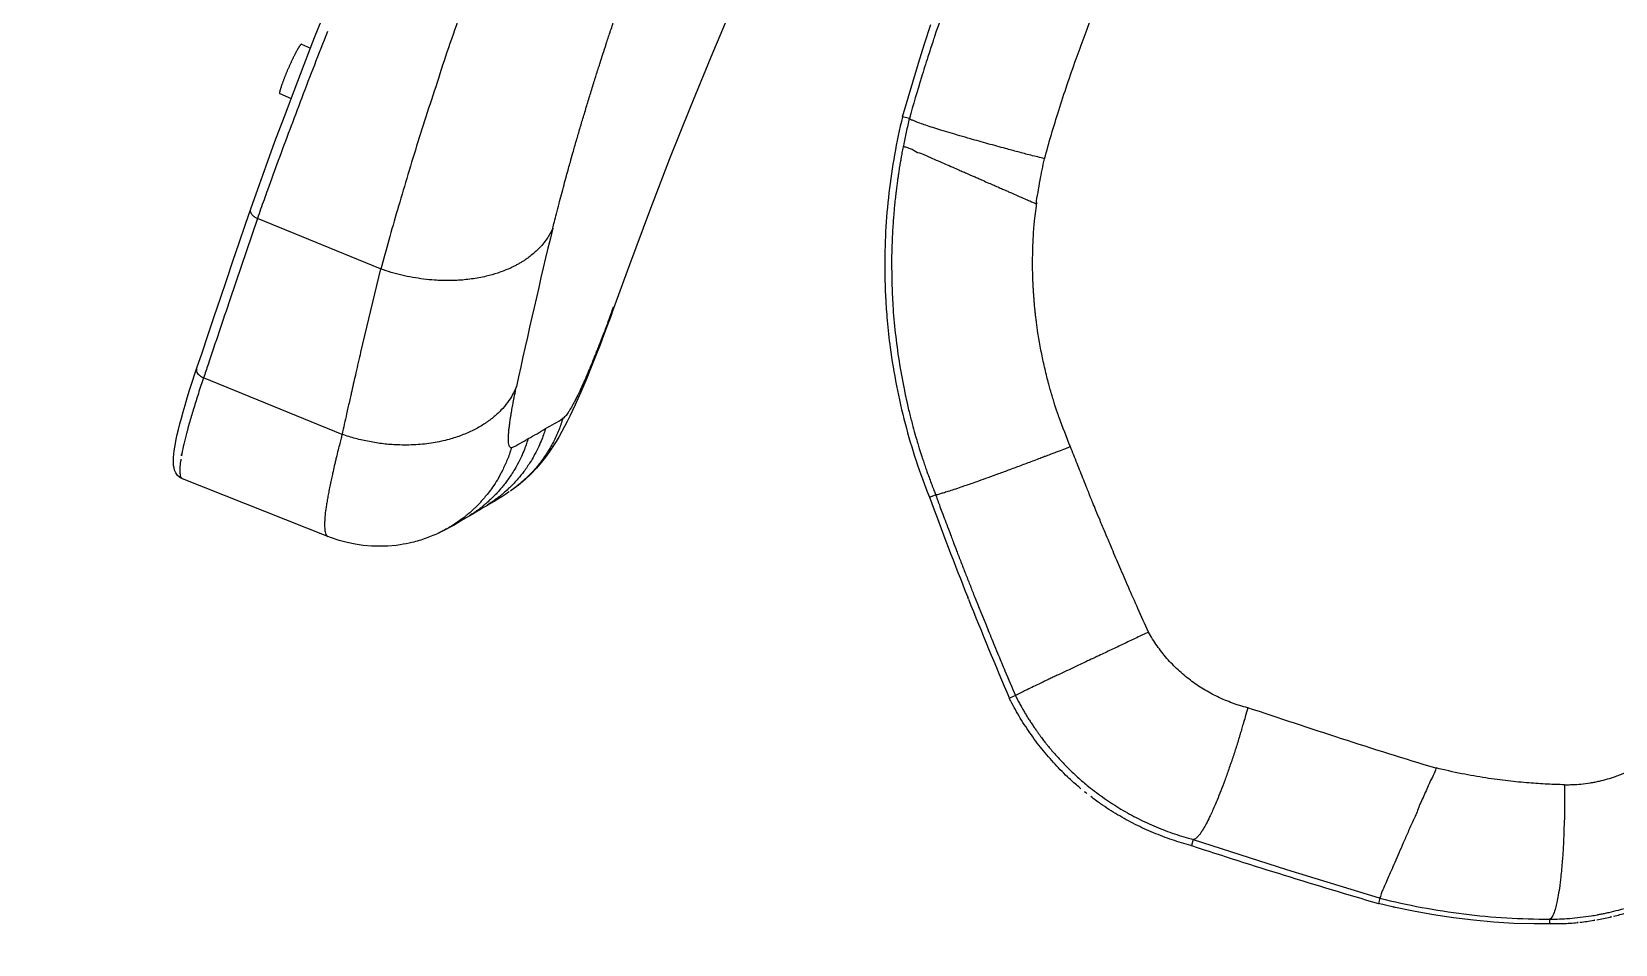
# Model space of a CAD drawing. Header units: millimetres. Extents: x 1145859089 to 1147511753, y -1047484727 to -1047247487.
# Drawn here: x 1146005448.1 to 1146005677.1, y -1047431486.8 to -1047431354.8 of the extents above; entities that cross this region are included whole.
import ezdxf
from ezdxf.xclip import XClip

# ---------------------------------------------------------------- set-up
doc = ezdxf.new("R2010")
doc.units = ezdxf.units.MM
doc.header["$LTSCALE"] = 100
doc.header["$MEASUREMENT"] = 0
doc.header["$XCLIPFRAME"] = 2
doc.layers.get('0').update_dxf_attribs({"linetype": 'CONTINUOUS'})
doc.layers.add('XREF', color=135, linetype='CONTINUOUS')
doc.layers.add('단지배치도$0$W240910', color=135, linetype='CONTINUOUS')

# ---------------------------------------------------------------- blocks, each defined once
blk = doc.blocks.new('단지배치도$0$zw$9902')
at = {"layer": '단지배치도$0$W240910', "linetype": 'ByBlock', "ltscale": 20}
for p, q in [((67348.19, -59986.35), (67349.75, -59982.4)), ((67408.46, -59982.1), (67405.46, -59989.18)), ((67436.37, -59987.25), (67437.3, -59984.47)), ((67346.28, -59987.31), (67347.59, -59987.89)), ((67346.68, -59990.23), (67348.19, -59986.35)), ((67435.48, -59990.04), (67436.37, -59987.25)), ((67405.46, -59989.18), (67402.47, -59996.44)), ((67345.22, -59994.03), (67346.68, -59990.23)), ((67433.19, -59997.79), (67435.48, -59990.04)), ((67343.15, -59994.45), (67344.79, -59995.17)), ((67343.81, -59997.74), (67345.22, -59994.03)), ((67402.47, -59996.44), (67399.51, -60003.87)), ((67342.46, -60001.36), (67343.81, -59997.74)), ((67434.18, -59998.05), (67433.19, -59997.79)), ((67341.18, -60004.88), (67342.46, -60001.36)), ((67339.96, -60008.29), (67341.18, -60004.88)), ((67399.51, -60003.87), (67396.59, -60011.46)), ((67338.96, -60011.12), (67339.96, -60008.29)), ((67339.93, -60012.53), (67335.98, -60024.14)), ((67338.2, -60013.33), (67338.96, -60011.12)), ((67339.93, -60012.53), (67339.88, -60012.51)), ((67357.72, -60019.81), (67339.93, -60012.53)), ((67396.59, -60011.46), (67393.7, -60019.22)), ((67337.29, -60016.02), (67338.2, -60013.33)), ((67336.38, -60018.7), (67337.29, -60016.02)), ((67335.48, -60021.36), (67336.38, -60018.7)), ((67393.7, -60019.22), (67391.27, -60025.94)), ((67334.58, -60024.02), (67335.48, -60021.36)), ((67357.72, -60019.81), (67354.84, -60031.85)), ((67357.72, -60019.81), (67357.77, -60019.83)), ((67333.68, -60026.67), (67334.58, -60024.02)), ((67391.27, -60025.94), (67391.04, -60026.56)), ((67332.8, -60029.31), (67333.68, -60026.67)), ((67390.5, -60028.03), (67389.97, -60029.44)), ((67391.04, -60026.56), (67390.5, -60028.03)), ((67331.91, -60031.93), (67332.8, -60029.31)), ((67389.45, -60030.8), (67388.95, -60032.09)), ((67389.97, -60029.44), (67389.45, -60030.8)), ((67331.17, -60034.13), (67331.91, -60031.93)), ((67388.46, -60033.32), (67387.99, -60034.49)), ((67388.95, -60032.09), (67388.46, -60033.32)), ((67330.49, -60036.2), (67330.89, -60034.97)), ((67330.89, -60034.97), (67331.18, -60034.13)), ((67332.13, -60035.57), (67332.08, -60035.55)), ((67352.16, -60043.75), (67332.13, -60035.57)), ((67387.54, -60035.6), (67387.09, -60036.65)), ((67387.99, -60034.49), (67387.54, -60035.6)), ((67329.78, -60038.46), (67330.12, -60037.36)), ((67330.12, -60037.36), (67330.49, -60036.2)), ((67386.67, -60037.64), (67386.26, -60038.58)), ((67387.09, -60036.65), (67386.67, -60037.64)), ((67329.18, -60040.47), (67329.47, -60039.5)), ((67329.47, -60039.5), (67329.78, -60038.46)), ((67385.85, -60039.47), (67385.46, -60040.31)), ((67386.26, -60038.58), (67385.85, -60039.47)), ((67328.51, -60043.02), (67328.71, -60042.23)), ((67328.71, -60042.23), (67328.93, -60041.38)), ((67328.93, -60041.38), (67329.18, -60040.47)), ((67384.7, -60041.88), (67384.32, -60042.61)), ((67385.08, -60041.11), (67384.7, -60041.88)), ((67385.46, -60040.31), (67385.08, -60041.11)), ((67328.06, -60045.05), (67328.19, -60044.42)), ((67328.19, -60044.42), (67328.33, -60043.75)), ((67328.33, -60043.75), (67328.51, -60043.02)), ((67383.1, -60044.77), (67382.64, -60045.49)), ((67383.53, -60044.05), (67383.1, -60044.77)), ((67383.93, -60043.33), (67383.53, -60044.05)), ((67384.32, -60042.61), (67383.93, -60043.33)), ((67327.77, -60047.48), (67327.78, -60047.08)), ((67327.78, -60047.08), (67327.82, -60046.63)), ((67327.82, -60046.63), (67327.88, -60046.15)), ((67327.88, -60046.15), (67327.96, -60045.62)), ((67327.96, -60045.62), (67328.06, -60045.05)), ((67381.58, -60047.02), (67380.95, -60047.81)), ((67382.14, -60046.24), (67381.58, -60047.02)), ((67382.64, -60045.49), (67382.14, -60046.24)), ((67327.77, -60047.87), (67327.77, -60047.48)), ((67327.8, -60048.24), (67327.77, -60047.87)), ((67327.86, -60048.59), (67327.8, -60048.24)), ((67327.95, -60048.94), (67327.86, -60048.59)), ((67328.12, -60049.32), (67327.95, -60048.94)), ((67328.37, -60049.68), (67328.12, -60049.32)), ((67380.26, -60048.62), (67379.49, -60049.44)), ((67380.95, -60047.81), (67380.26, -60048.62)), ((67328.7, -60049.98), (67328.37, -60049.68)), ((67329.07, -60050.19), (67328.7, -60049.98)), ((67350.1, -60058.52), (67329.09, -60050.2)), ((67377.67, -60051.07), (67376.6, -60051.87)), ((67378.62, -60050.26), (67377.67, -60051.07)), ((67379.49, -60049.44), (67378.62, -60050.26)), ((67373.61, -60053.77), (67373.08, -60054.08)), ((67373.59, -60053.7), (67373.18, -60053.97)), ((67374.16, -60053.45), (67373.61, -60053.77)), ((67374.7, -60053.11), (67374.16, -60053.45)), ((67375.25, -60052.76), (67374.7, -60053.11)), ((67375.81, -60052.4), (67375.25, -60052.76)), ((67376.23, -60052.12), (67375.81, -60052.4)), ((67437.07, -60052.82), (67437.97, -60052.47)), ((67369.44, -60056.22), (67368.89, -60056.54)), ((67370, -60055.87), (67369.44, -60056.22)), ((67370.42, -60055.64), (67370, -60055.87)), ((67370.96, -60055.34), (67370.42, -60055.64)), ((67370.97, -60055.25), (67370.56, -60055.52)), ((67371.51, -60055.02), (67370.96, -60055.34)), ((67372.06, -60054.68), (67371.51, -60055.02)), ((67372.62, -60054.34), (67372.06, -60054.68)), ((67373.08, -60054.08), (67372.62, -60054.34)), ((67350.64, -60058.73), (67350.09, -60058.52)), ((67350.1, -60058.52), (67350.1, -60058.53)), ((67366.73, -60057.72), (67366.36, -60057.9)), ((67367.26, -60057.44), (67366.73, -60057.72)), ((67367.8, -60057.16), (67367.26, -60057.44)), ((67368.34, -60056.86), (67367.8, -60057.16)), ((67368.89, -60056.54), (67368.34, -60056.86)), ((67351.76, -60059.1), (67350.64, -60058.73)), ((67352.9, -60059.4), (67351.76, -60059.1)), ((67354.06, -60059.64), (67352.9, -60059.4)), ((67355.23, -60059.81), (67354.06, -60059.64)), ((67356.41, -60059.91), (67355.23, -60059.81)), ((67357.59, -60059.94), (67356.41, -60059.91)), ((67358.78, -60059.91), (67357.59, -60059.94)), ((67359.96, -60059.8), (67358.78, -60059.91)), ((67360.58, -60059.72), (67359.96, -60059.8)), ((67442.66, -60067.45), (67442.61, -60067.31)), ((67442.72, -60067.59), (67442.66, -60067.45)), ((67449.51, -60081.53), (67448.63, -60081.93)), ((67510.33, -60092.01), (67510.31, -60092.05)), ((67528.8, -60101.69), (67528.8, -60101.7)), ((67475.23, -60102.36), (67474.97, -60103.24)), ((67475.23, -60102.36), (67488.71, -60106.72)), ((67475.23, -60102.36), (67475.24, -60102.36)), ((67488.71, -60106.72), (67502.1, -60110.81)), ((67502.2, -60110.84), (67501.99, -60111.61)), ((67502.1, -60110.81), (67502.11, -60110.79)), ((67502.14, -60110.81), (67502.11, -60110.8)), ((67502.16, -60110.82), (67502.14, -60110.81)), ((67502.18, -60110.83), (67502.16, -60110.82)), ((67502.19, -60110.83), (67502.18, -60110.83)), ((67502.2, -60110.84), (67502.19, -60110.83)), ((67502.2, -60110.84), (67502.2, -60110.84)), ((67504.21, -60112.14), (67501.99, -60111.61)), ((67507.08, -60112.74), (67504.21, -60112.14)), ((67509.96, -60113.26), (67507.08, -60112.74)), ((67512.85, -60113.7), (67509.96, -60113.26)), ((67515.75, -60114.05), (67512.85, -60113.7)), ((67518.66, -60114.31), (67515.75, -60114.05)), ((67521.58, -60114.49), (67518.66, -60114.31)), ((67524.51, -60114.58), (67521.58, -60114.49)), ((67528.66, -60114.54), (67524.51, -60114.58)), ((67526.73, -60113.88), (67526.73, -60114.59))]:
    blk.add_line(p, q, dxfattribs=at)
at = {"layer": '단지배치도$0$W240910'}
blk.add_arc((56404.25, -57219.78, 0), 12756.72, 322.50733, 9.110085, dxfattribs=at)
at = {"layer": '단지배치도$0$W240910', "linetype": 'ByBlock', "ltscale": 20}
for centre, radius, start, end in [((68310.74, -60238.33), 954.87, 166.40771, 167.81835), ((71303.17, -61366.18), 4188.04, 161.31014, 161.44696), ((67520.53, -60019.28), 89.91, 183.0691, 184.0333), ((67158.04, -59939.94), 248.49, 339.5485, 339.9072), ((67521.83, -60019.19), 91.22, 184.0334, 185.0686), ((67370.76, -60021.51), 23.96, 296.8181, 303.7975), ((67366.67, -60025.33), 22.69, 296.053, 303.1046), ((67368.75, -60023.5), 23.25, 296.3291, 303.475), ((67352.08, -60050.97), 23.51, 169.1411, 171.1017), ((67365.65, -60036.38), 18.96, 304.8633, 306.2001), ((67365.9, -60036.73), 18.54, 306.2009, 307.3315), ((67366.14, -60037.04), 18.15, 307.3313, 308.5309), ((67365.42, -60036.05), 19.37, 303.9177, 304.8647), ((68008.68, -59842.54), 609.06, 200.1975, 201.65719), ((67360.17, -60038.85), 19.64, 303.3556, 308.2861), ((67350.33, -60057.92), 0.627, 247.6514, 249.6206), ((68008.68, -59842.54), 609.06, 201.68542, 203.14483), ((67482.48, -60065.06), 37.82, 206.4962, 206.6207), ((67485.18, -60063.68), 40.85, 229.5188, 231.0334), ((67485.22, -60063.63), 40.9, 231.0338, 232.6639), ((67484.34, -60066.8), 37.62, 255.4433, 255.5813), ((67756.28, -59243.68), 904.42, 251.87823, 252.76862), ((67756.28, -59243.68), 904.42, 252.76866, 253.67051), ((67526.58, -60014.54), 99.34, 255.7956, 262.934), ((67525.92, -60015.97), 98.59, 255.9547, 256.1552), ((67526.08, -60015.3), 99.28, 257.2097, 257.4949), ((67526.6, -60014.65), 99.23, 262.9138, 270.0734), ((67526.52, -60074.58), 40.02, 282.9668, 283.6618), ((67526.5, -60074.52), 40.08, 283.6623, 286.4601), ((67526.47, -60074.24), 40.35, 273.1146, 276.0681), ((67526.45, -60074.02), 40.58, 276.0654, 276.6266), ((67526.48, -60074.32), 40.28, 276.6237, 279.4893), ((67526.53, -60074.64), 39.96, 279.4922, 280.1425), ((67526.54, -60074.69), 39.9, 280.1428, 282.9686)]:
    blk.add_arc(centre, radius, start, end, dxfattribs=at)
for points, start_tangent, end_tangent in [([(67377.19, -59961.1), (67375.18, -59966.43), (67373.23, -59971.7), (67371.34, -59976.91), (67369.52, -59982.08), (67367.76, -59987.19), (67366.08, -59992.24)], (-0.35175, -0.936094), (-0.292872, -0.956152)), ([(67382.62, -60013.93), (67382.85, -60013), (67383.15, -60011.82), (67383.53, -60010.36), (67383.87, -60009.06), (67384.25, -60007.64), (67384.6, -60006.36), (67384.9, -60005.26), (67385.16, -60004.34), (67385.53, -60003.02), (67386.04, -60001.23), (67386.57, -59999.42), (67387.12, -59997.58), (67387.68, -59995.72), (67388.25, -59993.85), (67388.84, -59991.96), (67388.96, -59991.58), (67389.25, -59990.66), (67389.47, -59989.97), (67389.87, -59988.74), (67390.34, -59987.27), (67390.9, -59985.57), (67391.53, -59983.69), (67392.24, -59981.57), (67393.04, -59979.22), (67393.95, -59976.63), (67394.95, -59973.8), (67396.06, -59970.72), (67397.29, -59967.4)], (0.242268, 0.970209), (0.349923, 0.936779)), ([(67442.07, -59974.46), (67440.95, -59977.36), (67440.25, -59979.24), (67439.87, -59980.28), (67437.82, -59986.17)], (-0.364293, -0.931284), (-0.316777, -0.9485)), ([(67453.72, -60003.88), (67455.78, -59996.88), (67458.28, -59989.43), (67460.62, -59983.14)], (0.25915, 0.965837), (0.350119, 0.936705)), ([(67350.05, -59985.48), (67348.15, -59990.33), (67346.32, -59995.06), (67344.59, -59999.66), (67342.94, -60004.12), (67341.38, -60008.41), (67340.87, -60009.8)], (-0.368018, -0.929819), (-0.341909, -0.939733)), ([(67346.28, -59987.31), (67346.26, -59987.31), (67346.24, -59987.32), (67346.21, -59987.33), (67346.18, -59987.36), (67346.14, -59987.4), (67346.1, -59987.44), (67346.06, -59987.5), (67346.02, -59987.56), (67345.97, -59987.64), (67345.91, -59987.72), (67345.86, -59987.81), (67345.8, -59987.91), (67345.73, -59988.02), (67345.67, -59988.14), (67345.6, -59988.26), (67345.53, -59988.39), (67345.46, -59988.53), (67345.38, -59988.67), (67345.31, -59988.82), (67345.23, -59988.98), (67345.15, -59989.14), (67345.07, -59989.3), (67344.98, -59989.47), (67344.9, -59989.65), (67344.82, -59989.83), (67344.74, -59990.01), (67344.65, -59990.19), (67344.57, -59990.37), (67344.49, -59990.56), (67344.4, -59990.75)], (-0.916121, 0.400902), (-0.400722, -0.9162)), ([(67437.82, -59986.17), (67437.55, -59986.99), (67436.85, -59989.12), (67435.92, -59992.09), (67434.18, -59998.05)], (-0.317495, -0.94826), (-0.269247, -0.963071)), ([(67344.4, -59990.75), (67344.32, -59990.93), (67344.24, -59991.12), (67344.16, -59991.31), (67344.09, -59991.49), (67344.01, -59991.67), (67343.94, -59991.86), (67343.87, -59992.03), (67343.8, -59992.21), (67343.73, -59992.38), (67343.67, -59992.55), (67343.6, -59992.71), (67343.55, -59992.87), (67343.49, -59993.02), (67343.44, -59993.17), (67343.39, -59993.31), (67343.35, -59993.44), (67343.31, -59993.57), (67343.27, -59993.69), (67343.24, -59993.8), (67343.21, -59993.91), (67343.18, -59994), (67343.16, -59994.09), (67343.15, -59994.17), (67343.13, -59994.23), (67343.13, -59994.29), (67343.12, -59994.35), (67343.12, -59994.39), (67343.13, -59994.42), (67343.14, -59994.44), (67343.15, -59994.45)], (-0.400722, -0.9162), (0.916121, -0.400902)), ([(67366.08, -59992.24), (67364.47, -59997.18), (67362.94, -60002.02), (67361.5, -60006.73), (67360.16, -60011.28), (67358.91, -60015.65), (67357.77, -60019.83)], (-0.292872, -0.956152), (-0.287488, -0.957784)), ([(67433.19, -59997.79), (67432.03, -60003.28), (67431.22, -60008.82), (67430.74, -60014.4), (67430.62, -60020.01), (67430.74, -60024.1)], (-0.237545, -0.971376), (0.053546, -0.998565)), ([(67434.18, -59998.05), (67433.94, -59999.03), (67433.72, -60000.01), (67433.31, -60001.98)], (-0.237697, -0.971339), (-0.194319, -0.980938)), ([(67435.71, -59998.74), (67435.08, -59998.5), (67434.61, -59998.31), (67434.18, -59998.05)], (-0.946644, 0.322281), (-0.437135, 0.899396)), ([(67453.72, -60003.88), (67451.75, -60003.37), (67449.85, -60002.87), (67448.07, -60002.39), (67446.84, -60002.05), (67445.54, -60001.7), (67444.25, -60001.34), (67443.01, -60000.99), (67441.47, -60000.54), (67440.06, -60000.13), (67438.73, -59999.72), (67437.56, -59999.36), (67436.54, -59999.03), (67435.71, -59998.74)], (-0.954647, 0.297739), (-0.946644, 0.322281)), ([(67433.31, -60001.98), (67433.24, -60002.34), (67433.15, -60002.78), (67433, -60003.6), (67432.92, -60004.08), (67432.84, -60004.55), (67432.76, -60005.01), (67432.69, -60005.44), (67432.59, -60006.11), (67432.52, -60006.62), (67432.44, -60007.13), (67432.35, -60007.85), (67432.3, -60008.21), (67432.25, -60008.67), (67432.18, -60009.21), (67432.07, -60010.27), (67431.98, -60011.17), (67431.91, -60012.03), (67431.85, -60012.73), (67431.81, -60013.35), (67431.79, -60013.74), (67431.76, -60014.12), (67431.74, -60014.5), (67431.72, -60014.88), (67431.7, -60015.26), (67431.69, -60015.64), (67431.67, -60016.02), (67431.61, -60018.93), (67431.66, -60022.23), (67431.82, -60025.54)], (-0.195187, -0.980766), (0.070991, -0.997477)), ([(67433.31, -60001.98), (67433.76, -60002.18), (67434.23, -60002.38), (67434.86, -60002.66)], (-0.036976, -0.999316), (0.703141, -0.71105)), ([(67434.86, -60002.66), (67435.92, -60003.12), (67437.23, -60003.7)], (0.703141, -0.71105), (0.916566, -0.399883)), ([(67437.23, -60003.7), (67438.32, -60004.17), (67439.38, -60004.63), (67440.45, -60005.1), (67441.33, -60005.49), (67441.96, -60005.76), (67442.62, -60006.05), (67443.03, -60006.23), (67443.52, -60006.44), (67444.1, -60006.7), (67444.74, -60006.98), (67445.67, -60007.39), (67446.42, -60007.71), (67447.15, -60008.03), (67447.8, -60008.32), (67448.4, -60008.58), (67448.92, -60008.81), (67449.78, -60009.19), (67450.89, -60009.67), (67451.58, -60009.97), (67452.08, -60010.19), (67452.54, -60010.39)], (0.915354, -0.402649), (0.910526, -0.413451)), ([(67453.07, -60006.99), (67453.37, -60005.47), (67453.72, -60003.88)], (0.162993, 0.986627), (0.230758, 0.973011)), ([(67452.54, -60010.39), (67452.78, -60008.73), (67453.07, -60006.99)], (-0.01439, 0.999896), (0.197768, 0.980249)), ([(67340.87, -60009.8), (67339.93, -60012.53)], (-0.341909, -0.939733), (-0.305116, -0.952315)), ([(67457.46, -60045.54), (67455.84, -60041.32), (67455.68, -60040.88), (67455.51, -60040.38), (67455.32, -60039.81), (67455.12, -60039.19), (67454.87, -60038.35), (67454.68, -60037.7), (67454.55, -60037.27), (67454.45, -60036.89), (67454.34, -60036.49), (67454.19, -60035.95), (67453.92, -60034.85), (67453.42, -60032.65), (67452.64, -60028.19), (67452.54, -60027.42), (67452.45, -60026.73), (67452.38, -60026.13), (67452.33, -60025.62), (67452.29, -60025.2), (67452.24, -60024.61), (67452.21, -60024.23), (67452.16, -60023.62), (67452.12, -60023.01), (67452.08, -60022.4), (67452.05, -60021.79), (67452.03, -60021.19), (67452.01, -60020.58), (67451.99, -60019.37), (67452, -60018.17), (67452.02, -60016.96), (67452.07, -60015.75), (67452.14, -60014.44), (67452.23, -60013.28), (67452.34, -60012.14), (67452.54, -60010.39)], (-0.372588, 0.927997), (-0.276751, -0.960942)), ([(67339.88, -60012.51), (67339.48, -60012.28), (67339.13, -60011.93), (67338.93, -60011.49), (67338.96, -60011.13)], (-0.915186, 0.403031), (0.311111, 0.950374)), ([(67382.62, -60013.93), (67382.37, -60014.43), (67382.01, -60015.07), (67381.49, -60015.83), (67380.85, -60016.6), (67380.24, -60017.22), (67379.61, -60017.76), (67379, -60018.23), (67378.58, -60018.52), (67378.16, -60018.8), (67377.72, -60019.05), (67377.28, -60019.29), (67376.84, -60019.52), (67376.39, -60019.73), (67374.67, -60020.4), (67373, -60020.87), (67371.95, -60021.09), (67370.89, -60021.26), (67369.82, -60021.39), (67368.74, -60021.46), (67367.66, -60021.49), (67366.59, -60021.48), (67365.54, -60021.43), (67363.95, -60021.28), (67362.37, -60021.04), (67360.79, -60020.72), (67359.26, -60020.31), (67357.77, -60019.83)], (-0.368046, -0.929807), (-0.943727, 0.330725)), ([(67391.41, -60025.31), (67391.31, -60025.81), (67391.28, -60025.92)], (-0.147919, -0.988999), (-0.333161, -0.94287)), ([(67431.82, -60025.54), (67432.2, -60029.6), (67432.76, -60033.66), (67433.51, -60037.67), (67433.8, -60039.01), (67434.24, -60040.89), (67434.69, -60042.61), (67435.08, -60044.01), (67435.39, -60045.07), (67435.51, -60045.46), (67435.7, -60046.09), (67435.88, -60046.65), (67436.09, -60047.28), (67436.32, -60047.99), (67436.6, -60048.79), (67436.82, -60049.41), (67437.08, -60050.14), (67437.4, -60051), (67437.73, -60051.86), (67437.97, -60052.47)], (0.068072, -0.99768), (0.372176, -0.928162)), ([(67390.87, -60026.77), (67390.33, -60028.19), (67390.15, -60028.67), (67390.01, -60029.05), (67389.82, -60029.53), (67389.59, -60030.12), (67389.33, -60030.8), (67389.02, -60031.57), (67388.78, -60032.17), (67388.57, -60032.71), (67388.38, -60033.18), (67388.21, -60033.59), (67388.06, -60033.94), (67387.76, -60034.66), (67387.59, -60035.06), (67387.42, -60035.45), (67387.25, -60035.84), (67387.09, -60036.21), (67386.93, -60036.57), (67386.51, -60037.48), (67386.12, -60038.29), (67385.84, -60038.84), (67385.67, -60039.16), (67385.49, -60039.5), (67385.24, -60039.95), (67385.04, -60040.28), (67384.76, -60040.71), (67384.54, -60041), (67384.09, -60041.42)], (-0.349115, -0.93708), (-0.841593, -0.540112)), ([(67430.97, -60027.25), (67431.4, -60031.18), (67432.31, -60036.71), (67433.56, -60042.18), (67435.15, -60047.55), (67437.07, -60052.82)], (0.088352, -0.996089), (0.371248, -0.928534)), ([(67354.84, -60031.85), (67354.15, -60034.84), (67353.55, -60037.49), (67353.42, -60038.06), (67353.21, -60039), (67352.81, -60040.79), (67352.16, -60043.75)], (-0.232538, -0.972587), (-0.213086, -0.977033)), ([(67332.13, -60035.57), (67331.38, -60037.84), (67330.72, -60039.94), (67330.15, -60041.87), (67329.79, -60043.17)], (-0.38231, -0.924034), (-0.260202, -0.965554)), ([(67332.08, -60035.55), (67331.73, -60035.36), (67331.41, -60035.06), (67331.14, -60034.45), (67331.18, -60034.13)], (-0.996844, -0.079388), (0.310397, 0.950607)), ([(67332.79, -60033.62), (67332.13, -60035.57)], (-0.318122, -0.94805), (-0.31751, -0.948255)), ([(67377.37, -60036.84), (67376.81, -60038), (67376.07, -60039.14), (67375.13, -60040.25), (67374, -60041.3), (67372.67, -60042.27), (67371.16, -60043.13), (67369.47, -60043.87), (67367.64, -60044.47), (67366.51, -60044.75), (67365.33, -60044.97), (67364.09, -60045.14), (67362.82, -60045.24), (67361.5, -60045.29), (67360.17, -60045.27), (67358.13, -60045.11), (67356.1, -60044.79), (67354.1, -60044.34), (67352.16, -60043.75)], (-0.392317, -0.91983), (-0.946137, 0.323766)), ([(67376.63, -60045.71), (67376.26, -60045.14), (67376.21, -60044.44), (67376.22, -60043.97), (67376.26, -60043.4), (67376.29, -60043.02), (67376.36, -60042.47), (67376.42, -60041.98), (67376.48, -60041.55), (67376.56, -60041.06), (67376.65, -60040.53), (67376.72, -60040.13), (67376.79, -60039.71), (67376.87, -60039.27), (67376.96, -60038.82), (67377.05, -60038.37), (67377.14, -60037.95), (67377.21, -60037.59), (67377.37, -60036.84)], (-0.993912, 0.110177), (0.2127, 0.977117)), ([(67384.09, -60041.42), (67383.49, -60043.12), (67382.71, -60044.84), (67381.71, -60046.54), (67380.51, -60048.2), (67379.08, -60049.78), (67377.44, -60051.23)], (-0.291657, -0.956523), (-0.782248, -0.622967)), ([(67329.79, -60043.17), (67329.67, -60043.62), (67329.28, -60045.18), (67328.99, -60046.54)], (-0.260202, -0.965554), (-0.187964, -0.982176)), ([(67352.16, -60043.75), (67352.02, -60044.29), (67351.82, -60045.05), (67351.59, -60046), (67351.31, -60047.12), (67351.17, -60047.73), (67351.03, -60048.3), (67350.79, -60049.39), (67350.63, -60050.12), (67350.43, -60051.03), (67350.26, -60051.89), (67350.11, -60052.7), (67349.98, -60053.46), (67349.87, -60054.17), (67349.78, -60054.83)], (-0.167808, -0.98582), (-0.038879, -0.999244)), ([(67379.06, -60044.34), (67378.83, -60045.05), (67378.52, -60045.92), (67378.08, -60046.95), (67377.49, -60048.13), (67377.01, -60048.97), (67376.52, -60049.73), (67376.05, -60050.41), (67375.6, -60051), (67375.18, -60051.51), (67374.75, -60052.01), (67374.3, -60052.49), (67373.84, -60052.94), (67373.38, -60053.38), (67372.92, -60053.79), (67372.45, -60054.17), (67372.34, -60054.27)], (-0.283619, -0.958937), (-0.784933, -0.619581)), ([(67381.57, -60042.89), (67381.34, -60043.6), (67381.03, -60044.47), (67380.59, -60045.5), (67380, -60046.68), (67379.52, -60047.52), (67379.03, -60048.27), (67378.56, -60048.95), (67378.11, -60049.54), (67377.69, -60050.05), (67377.25, -60050.55), (67376.81, -60051.03), (67376.35, -60051.48), (67375.89, -60051.91), (67375.43, -60052.32), (67375.11, -60052.58)], (-0.285351, -0.958423), (-0.774616, -0.632432)), ([(67376.63, -60045.71), (67376.03, -60047.45), (67375.33, -60048.98), (67374.61, -60050.3), (67373.91, -60051.39), (67373.27, -60052.26), (67372.73, -60052.92), (67372.37, -60053.33), (67372.01, -60053.73), (67371.63, -60054.12), (67371.25, -60054.49), (67370.86, -60054.85), (67370.46, -60055.2), (67370.06, -60055.54), (67369.65, -60055.86), (67367.98, -60057.01), (67366.36, -60057.9)], (-0.287295, -0.957842), (-0.897057, -0.441916)), ([(67457.46, -60045.54), (67456.74, -60045.82), (67455.71, -60046.21), (67455.04, -60046.47), (67454.52, -60046.67), (67454.15, -60046.81), (67453.72, -60046.97), (67453.07, -60047.22), (67452.19, -60047.55), (67450.44, -60048.21), (67448.68, -60048.87), (67447.04, -60049.47), (67445.53, -60050.02), (67444.17, -60050.51), (67443.26, -60050.83), (67442.41, -60051.13), (67441.64, -60051.39), (67440.61, -60051.74), (67439.76, -60052.01), (67439.06, -60052.23), (67438.51, -60052.38), (67437.97, -60052.47)], (-0.931912, -0.362685), (-0.945534, 0.325522)), ([(67468.75, -60072.36), (67467.23, -60068.96), (67465.84, -60065.82), (67464.6, -60062.94), (67463.48, -60060.33), (67463.1, -60059.42), (67462.47, -60057.94), (67461.74, -60056.18), (67461.15, -60054.75), (67460.7, -60053.64), (67460.38, -60052.86), (67460.18, -60052.37), (67459.87, -60051.59), (67459.38, -60050.38), (67458.9, -60049.17), (67458.42, -60047.96), (67457.94, -60046.75), (67457.46, -60045.54)], (-0.393953, 0.919131), (-0.376231, 0.926526)), ([(67328.85, -60047.33), (67328.8, -60047.69), (67328.71, -60048.63), (67328.72, -60049.36), (67328.82, -60049.87), (67329.12, -60050.17)], (-0.154262, -0.98803), (0.891032, -0.453941)), ([(67375.11, -60052.58), (67374.96, -60052.71), (67374.49, -60053.07), (67373.59, -60053.7)], (-0.774616, -0.632432), (-0.831821, -0.555044)), ([(67437.97, -60052.47), (67438.21, -60053.12), (67438.51, -60053.95), (67438.89, -60054.97), (67439.34, -60056.17), (67439.81, -60057.44), (67440.2, -60058.47), (67440.5, -60059.26), (67441, -60060.56), (67441.63, -60062.2), (67442.28, -60063.87), (67442.91, -60065.47), (67443.55, -60067.1)], (0.344423, -0.938815), (0.368958, -0.929446)), ([(67349.78, -60054.83), (67349.66, -60055.99), (67349.63, -60056.94), (67349.68, -60057.68), (67349.75, -60058.04), (67349.92, -60058.39), (67350.09, -60058.5)], (-0.210632, -0.977566), (0.92485, -0.380333)), ([(67366.36, -60057.9), (67366.28, -60057.95), (67365.3, -60058.39), (67364.3, -60058.78), (67363.28, -60059.11), (67362.25, -60059.39), (67360.58, -60059.71)], (-0.897057, -0.441916), (-0.988894, -0.148619)), ([(67443.55, -60067.1), (67445.45, -60071.81), (67446.48, -60074.34), (67447.07, -60075.75), (67447.98, -60077.94), (67449.51, -60081.53)], (0.368958, -0.929446), (0.393356, -0.919386)), ([(67468.75, -60072.36), (67467.06, -60073.16), (67465.32, -60073.99), (67463.56, -60074.82), (67461.81, -60075.65), (67460.75, -60076.15), (67459.68, -60076.65), (67458.62, -60077.15), (67457.06, -60077.89), (67455.56, -60078.6), (67454.94, -60078.89), (67454.33, -60079.18), (67453.73, -60079.47), (67453.17, -60079.74), (67452.11, -60080.24), (67451.2, -60080.68), (67450.67, -60080.93), (67450.27, -60081.13), (67449.92, -60081.31), (67449.51, -60081.53)], (-0.904939, -0.425541), (-0.793961, -0.607969)), ([(67483.09, -60083.29), (67480.88, -60082.62), (67478.75, -60081.72), (67476.71, -60080.62), (67474.8, -60079.31), (67473.03, -60077.82), (67471.41, -60076.15), (67469.98, -60074.32), (67468.75, -60072.36)], (-0.974077, 0.226216), (-0.499054, 0.866571)), ([(67458.66, -60094.75), (67457.3, -60093.53), (67455.24, -60091.47), (67453.34, -60089.26), (67451.6, -60086.93), (67450.03, -60084.49), (67448.67, -60082.01)], (-0.760621, 0.649197), (-0.448082, 0.893992)), ([(67449.51, -60081.53), (67449.74, -60081.99), (67450.09, -60082.65), (67450.4, -60083.21), (67450.66, -60083.67), (67450.97, -60084.19), (67451.29, -60084.72), (67451.62, -60085.23), (67451.97, -60085.77), (67452.3, -60086.26), (67452.61, -60086.7), (67452.89, -60087.09), (67453.15, -60087.44), (67453.37, -60087.75), (67453.78, -60088.28), (67454.03, -60088.59), (67454.28, -60088.89), (67454.79, -60089.51), (67455.49, -60090.31), (67456.95, -60091.86), (67458.49, -60093.32), (67460.09, -60094.7)], (0.447393, -0.894337), (0.77693, -0.629587)), ([(67483.09, -60083.29), (67482.73, -60084.62), (67482.42, -60085.69), (67482.2, -60086.45), (67482.07, -60086.89), (67482.06, -60086.91)], (-0.261582, -0.965181), (-0.286546, -0.958066)), ([(67510.31, -60092.05), (67496.66, -60087.78), (67483.09, -60083.29)], (-0.958567, 0.284866), (-0.948335, 0.317271)), ([(67482.06, -60086.91), (67481.92, -60087.38), (67481.78, -60087.85), (67481.5, -60088.76), (67480.95, -60090.44), (67480.65, -60091.33), (67480.35, -60092.2), (67480.06, -60093.03), (67479.77, -60093.83), (67479.2, -60095.32), (67478.66, -60096.66), (67478.29, -60097.54), (67477.93, -60098.35), (67477.58, -60099.1), (67477.09, -60100.07), (67476.64, -60100.87), (67476.35, -60101.33), (67476.08, -60101.7), (67475.83, -60101.99), (67475.24, -60102.36)], (-0.286546, -0.958066), (-0.999968, -0.007967)), ([(67528.9, -60094.43), (67529.35, -60094.43), (67530.13, -60094.41), (67531.24, -60094.33), (67532.65, -60094.15), (67533.3, -60094.04), (67533.94, -60093.9), (67536.25, -60093.24), (67537.04, -60092.94), (67537.72, -60092.66), (67538.3, -60092.4), (67538.77, -60092.16), (67539.14, -60091.97), (67539.62, -60091.7), (67539.98, -60091.5), (67540.37, -60091.26), (67540.77, -60091), (67541.14, -60090.74), (67541.9, -60090.19), (67542.6, -60089.63)], (1, 0.000034), (0.775085, 0.631857)), ([(67510.31, -60092.05), (67509.42, -60094.08), (67508.55, -60096.06), (67507.73, -60097.94)], (-0.247078, -0.968995), (-0.289566, -0.957158)), ([(67528.9, -60094.43), (67526.46, -60094.35), (67523.75, -60094.18), (67520.76, -60093.89), (67517.52, -60093.45), (67514.04, -60092.84), (67510.33, -60092.01)], (-0.999989, 0.004673), (-0.971608, 0.236595)), ([(67460.09, -60094.7), (67462.37, -60096.41), (67464.77, -60097.96), (67467.26, -60099.34), (67469.85, -60100.53), (67472.52, -60101.54), (67475.24, -60102.36)], (0.77693, -0.629587), (0.96791, -0.251296)), ([(67528.9, -60094.43), (67528.91, -60096.15), (67528.9, -60097.94), (67528.86, -60099.77), (67528.8, -60101.61), (67528.8, -60101.7)], (0.011844, -0.99993), (-0.042496, -0.999097)), ([(67474.89, -60103.21), (67472.19, -60102.41), (67469.46, -60101.38), (67466.82, -60100.17), (67464.27, -60098.77), (67461.82, -60097.19), (67460.41, -60096.16)], (-0.967899, 0.251338), (-0.795091, 0.60649)), ([(67507.73, -60097.94), (67506.99, -60099.63), (67506.27, -60101.28), (67505.58, -60102.86), (67504.95, -60104.32), (67504.35, -60105.68), (67503.82, -60106.91), (67503.35, -60107.97), (67502.95, -60108.89), (67502.62, -60109.65), (67502.37, -60110.22), (67502.11, -60110.8)], (-0.289566, -0.957158), (-0.979519, -0.201351)), ([(67528.8, -60101.69), (67528.78, -60101.99), (67528.75, -60102.72), (67528.71, -60103.53), (67528.65, -60104.43), (67528.57, -60105.46), (67528.47, -60106.62), (67528.35, -60107.85), (67528.3, -60108.27), (67528.25, -60108.67), (67528.2, -60109.06), (67527.99, -60110.42), (67527.79, -60111.45), (67527.58, -60112.3), (67527.3, -60113.14), (67526.73, -60113.88)], (-0.042418, -0.9991), (-0.945884, -0.324506)), ([(67526.73, -60113.88), (67529.61, -60113.77), (67532.74, -60113.4), (67533.64, -60113.25), (67534.1, -60113.16), (67534.67, -60113.05), (67535.35, -60112.9), (67536.72, -60112.56), (67538.37, -60112.08), (67540.29, -60111.43)], (1, 0.000912), (0.936393, 0.350954))]:
    blk.add_spline(points, degree=3, dxfattribs=dict(at, start_tangent=start_tangent, end_tangent=end_tangent))
blk = doc.blocks.new('단지배치도')
blk.add_blockref('단지배치도$0$zw$9902', (141034.19, 142437.16))

msp = doc.modelspace()

# ---------------------------------------------------------------- block references
at = {"layer": 'XREF'}
ref = msp.add_blockref('단지배치도', (1145797106.633357, -1047513806.462535), dxfattribs=at)
XClip(ref).set_block_clipping_path([(72982.4064819524, 34919.7593965302), (360382.4067475507, 255319.7593436702)])

doc.saveas('drawing.dxf')
